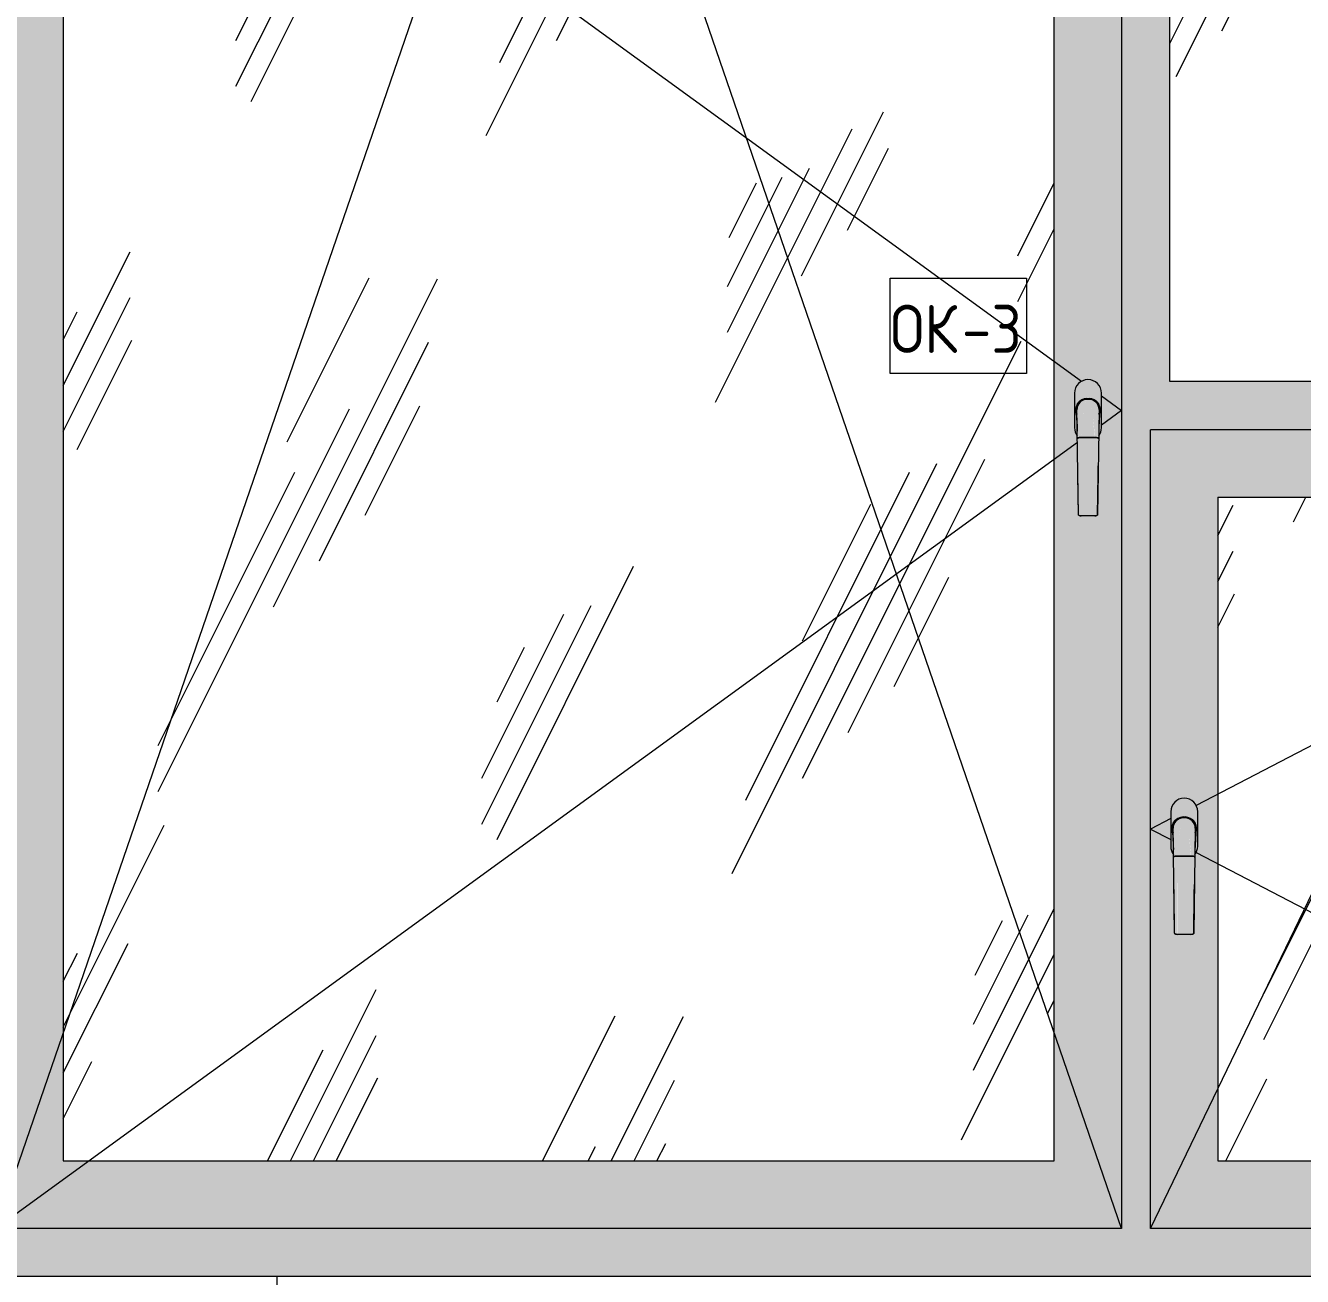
# Model space of a CAD drawing. Header units: millimetres. Extents: x 855 to 77750, y -1987 to 27400.
# Drawn here: x 69534 to 70862, y 5000 to 6300 of the extents above; entities that cross this region are included whole.
import ezdxf

# ---------------------------------------------------------------- set-up
doc = ezdxf.new("R2010")
doc.units = ezdxf.units.MM
for name, color, linetype, lineweight in [('A-GLAZ', 7, 'Continuous', 9), ('A-GLAZ-IDEN', 7, 'Continuous', 9), ('A-WALL-PATT', 7, 'Continuous', 9)]:
    doc.layers.add(name, color=color, linetype=linetype, lineweight=lineweight)
doc.styles.add('ISOCPEUR_4', font='isocpeur.ttf', dxfattribs={"width": 0.9, "height": 50})
pattern_1 = [(63.435, (-23418.73, 31.75), (-255.583, 766.747), [317.5, -190.5, 317.5, -190.5, -403.903]), (63.435, (-23418.73, 31.75), (-255.583, 766.747), [-1016, 127, -276.9]), (63.435, (-23434.6, 47.6), (-255.583, 766.747), [254, -317.5, 190.5, -190.5, -467.403]), (63.435, (-23434.6, 47.6), (-255.583, 766.747), [-952.5, 222.25, -245.15]), (63.435, (-23434.6, 95.25), (-255.583, 766.747), [190.5, -381, 127, -190.5, -530.903]), (63.435, (-23434.6, 95.25), (-255.583, 766.747), [-889, 285.75, -245.15]), (63.435, (-23387, 47.6), (-255.583, 766.747), [190.5, -381, 158.75, -6404.65]), (63.435, (-23339.36, 95.25), (-255.583, 766.747), [95.25, -476.25, 63.5, -6499.9]), (63.435, (-23418.73, 174.6), (-255.583, 766.747), [63.5, -476.25, 63.5, -254, -562.653]), (63.435, (-23418.73, 174.6), (-255.583, 766.747), [-857.25, 158.75, -403.9]), (63.435, (-23133, 127), (-255.583, 766.747), [317.5, -476.25, 381, -251.503]), (63.435, (-23133, 79.4), (-255.583, 766.747), [444.5, -317.5, 476.25, -188.003]), (63.435, (-23101.23, 95.25), (-255.583, 766.747), [508, -254, 381, -276.903]), (63.435, (-23053.6, 142.9), (-255.583, 766.747), [317.5, -444.5, 254, -403.903]), (63.435, (-23101.23, 238.1), (-255.583, 766.747), [158.75, -635, 190.5, -435.653]), (63.435, (-23006, 190.5), (-255.583, 766.747), [127, -635, 127, -530.903])]

# ---------------------------------------------------------------- blocks, each defined once
blk = doc.blocks.new('120_Окно_СКБ_2Ст - 120_Окно_СКБ_2Ст 2100х1800 _мал створка справа_-24235684-Развертка 1_04-3')
at = {"layer": 'A-GLAZ'}
h = blk.add_hatch(color=256, dxfattribs=at)
h.paths.add_polyline_path([(-23500, 5000), (-21400, 5000), (-21400, 6800), (-23075, 6800), (-23075, 6750), (-22280, 6750), (-22280, 5050), (-23450, 5050.1), (-23450, 6704), (-23500, 6704), (-23500, 5050.1)])
h.paths.add_polyline_path([(-21896.2, 5050), (-22250, 5050.1), (-22250, 5880), (-21450, 5880), (-21450, 5050), (-21720.1, 5050)])
h.paths.add_polyline_path([(-21475.7, 5930), (-22230, 5930), (-22230, 6730), (-21470, 6730), (-21470, 5930)])
h.paths.add_polyline_path([(-23450, 6730), (-23450, 6750), (-23385, 6750), (-23385, 6800), (-23500, 6800), (-23500, 6730), (-23466.4, 6730)])
h.paths.add_polyline_path([(-23305.2, 6750), (-23085, 6750), (-23085.1, 6800), (-23375, 6800), (-23375, 6750), (-23349.2, 6750)])
h = blk.add_hatch(color=256, dxfattribs=at)
h.paths.add_polyline_path([(-22280, 5050), (-22280, 6750), (-23075, 6750), (-23075, 6730), (-22490, 6730), (-22490, 6704), (-23450, 6704), (-23450, 5050), (-22350, 5050)])
h.paths.add_polyline_path([(-22776.8, 5120), (-23380, 5120), (-23380, 6680), (-22350, 6680), (-22350, 5120), (-22600.7, 5120)])
h.paths.add_polyline_path([(-22308, 5790.5), (-22324, 5790.8), (-22324.9, 5791.3), (-22325, 5791.6), (-22326.2, 5873.8), (-22327.1, 5875), (-22328.5, 5878.4), (-22329, 5882), (-22329, 5918), (-22328.5, 5921.6), (-22327.1, 5925), (-22324.9, 5927.9), (-22322, 5930.1), (-22317.9, 5931.6), (-22314.5, 5931.9), (-22311.4, 5931.5), (-22308, 5930.1), (-22305.1, 5927.9), (-22302.9, 5925), (-22301.5, 5921.6), (-22301, 5918), (-22301, 5882), (-22301.5, 5878.4), (-22302.9, 5875), (-22303.9, 5873.6), (-22304.3, 5850.4), (-22305.1, 5791.3), (-22306.1, 5790.7), (-22307.2, 5790.5)])
h.paths.add_polyline_path([(-23433.6, 6730), (-23385, 6730), (-23385, 6750), (-23450, 6750), (-23450, 6730), (-23437.3, 6730)])
h.paths.add_polyline_path([(-23122.9, 6730), (-23085, 6730), (-23085.1, 6750), (-23375, 6750), (-23375, 6730), (-23123.6, 6730)])
h = blk.add_hatch(dxfattribs=at)
h.set_pattern_fill('FP_50', color=256, style=0, pattern_type=2)
h.set_pattern_definition(pattern_1)
h.paths.add_polyline_path([(-22230, 5930), (-21470, 5930), (-21470, 6730), (-22230, 6730), (-22230, 6060.2)])
h = blk.add_hatch(dxfattribs=at)
h.set_pattern_fill('FP_50', color=256, style=0, pattern_type=2)
h.set_pattern_definition(pattern_1)
h.paths.add_polyline_path([(-23380, 5120), (-22350, 5120), (-22350, 6680), (-23380, 6680), (-23380, 5176.4)])
h = blk.add_hatch(color=256, dxfattribs=at)
h.paths.add_polyline_path([(-22327.1, 5900.3), (-22326.9, 5901.9), (-22327, 5900.8)])
h.paths.add_polyline_path([(-22326.1, 5873.6), (-22327, 5899.3), (-22327.1, 5903.7), (-22326.9, 5904), (-22326.6, 5904.4), (-22326.2, 5906.1), (-22325.5, 5907.3), (-22323.5, 5909.6), (-22323.4, 5909.2), (-22322.8, 5910), (-22322.7, 5910.2), (-22320.8, 5911.4), (-22318, 5912.2), (-22314, 5912.5), (-22310.3, 5911.8), (-22307.4, 5910.3), (-22305.2, 5908.2), (-22303.6, 5905.7), (-22303, 5903.8), (-22303.1, 5903.5), (-22302.7, 5902), (-22302.9, 5899.7), (-22303.5, 5888.4), (-22303.9, 5873.6), (-22302.9, 5875), (-22301.4, 5878.6), (-22301, 5883.4), (-22301, 5918), (-22301.5, 5921.6), (-22302.9, 5925), (-22305.1, 5927.9), (-22308, 5930.1), (-22311.4, 5931.5), (-22315, 5932), (-22318.6, 5931.5), (-22322, 5930.1), (-22324.9, 5927.9), (-22327.1, 5925), (-22328.5, 5921.6), (-22329, 5918), (-22329, 5882), (-22328.5, 5878.4), (-22327.1, 5875), (-22326.2, 5873.8)])
for points in [[(-22326, 5871.2), (-22325.5, 5871.6), (-22323, 5871.9), (-22322, 5871.9), (-22319.8, 5895.9), (-22318.9, 5902.4), (-22317.5, 5909.1), (-22316.6, 5912.4), (-22320, 5911.7), (-22322.1, 5910.7), (-22322.7, 5909.9), (-22322.8, 5909.7), (-22323.4, 5909.2), (-22323.7, 5909.4), (-22324.8, 5908.3), (-22326.2, 5906.1), (-22326.5, 5905.4), (-22326.6, 5904.3), (-22327.1, 5903.4), (-22327.1, 5900.3), (-22326.7, 5895.2), (-22326, 5871.2)], [(-22322, 5871.9), (-22308, 5871.9), (-22310.1, 5895.6), (-22311.3, 5903.8), (-22312.5, 5909.1), (-22314, 5912.5), (-22316.1, 5912.2), (-22317.1, 5910.2), (-22318, 5907.1), (-22319, 5902.1), (-22320.5, 5889.3), (-22321.9, 5872.8)], [(-22322, 5790.5), (-22322, 5871.9), (-22325.5, 5871.6), (-22326, 5871.1), (-22324.9, 5791.3), (-22324, 5790.8), (-22322.8, 5790.5)], [(-22322, 5790.5), (-22308, 5790.5), (-22308, 5871.9), (-22322, 5871.9), (-22322, 5790.5)], [(-22308, 5790.5), (-22305.9, 5790.8), (-22305.1, 5791.3), (-22305, 5791.6), (-22304.1, 5871.4), (-22305.7, 5871.8), (-22308, 5871.9), (-22308, 5797.5)], [(-22304, 5870.4), (-22304, 5870.8), (-22304, 5870.5)], [(-22226, 5436.2), (-22225.5, 5436.6), (-22223, 5436.9), (-22222, 5436.9), (-22219.8, 5460.9), (-22219, 5467.1), (-22217.5, 5474.1), (-22216, 5477.5), (-22219.7, 5476.8), (-22222.6, 5475.3), (-22222.7, 5474.9), (-22222.8, 5474.7), (-22223.4, 5474.2), (-22223.7, 5474.4), (-22224.8, 5473.3), (-22226.4, 5470.7), (-22226.5, 5470.4), (-22226.7, 5469.2), (-22227.1, 5468.7), (-22227.1, 5465.3), (-22226.7, 5460.2), (-22226, 5436.2)], [(-22208, 5436.9), (-22210.1, 5460.6), (-22211.3, 5468.8), (-22212.5, 5474.1), (-22214, 5477.5), (-22216, 5477.5), (-22217.1, 5475.2), (-22218, 5472.1), (-22219, 5467.1), (-22220.5, 5454.3), (-22222, 5436.9), (-22208.7, 5436.9)], [(-22222, 5355.5), (-22222, 5436.9), (-22225.5, 5436.6), (-22226, 5436.1), (-22224.9, 5356.3), (-22224, 5355.8), (-22222.8, 5355.5)], [(-22214.6, 5355.5), (-22208, 5355.5), (-22208, 5436.9), (-22222, 5436.9), (-22221.9, 5355.5), (-22215, 5355.5)], [(-22208, 5355.5), (-22205.9, 5355.8), (-22205.1, 5356.3), (-22205, 5356.6), (-22204.1, 5436.4), (-22205.7, 5436.8), (-22208, 5436.9), (-22208, 5362.5)], [(-22204, 5435.4), (-22204, 5435.5), (-22204, 5435.5)]]:
    blk.add_hatch(color=256, dxfattribs=at).paths.add_polyline_path(points)
h = blk.add_hatch(color=256, dxfattribs=at)
h.paths.add_polyline_path([(-22304, 5871.2), (-22303.1, 5897.5), (-22302.9, 5903), (-22303.1, 5903.5), (-22302.9, 5904), (-22304.7, 5907.6), (-22306.5, 5909.6), (-22309.2, 5911.4), (-22312, 5912.2), (-22313.9, 5912.4), (-22312.7, 5909.7), (-22312.5, 5909.1), (-22311, 5902.1), (-22309.5, 5889.8), (-22307.7, 5871.9), (-22304.5, 5871.6), (-22304.1, 5871.3)])
h.paths.add_polyline_path([(-22303.6, 5904.7), (-22304, 5905.7), (-22303.7, 5904.9)])
h = blk.add_hatch(color=256, dxfattribs=at)
h.paths.add_polyline_path([(-21632, 5050), (-21450, 5050.1), (-21450, 5880), (-22250, 5880), (-22250, 5050), (-21720.1, 5050)])
h.paths.add_polyline_path([(-22072.3, 5120), (-22180, 5120), (-22180, 5810), (-21520, 5810), (-21520, 5120), (-21896.2, 5120)])
h.paths.add_polyline_path([(-22218.6, 5355.5), (-22224, 5355.8), (-22224.9, 5356.3), (-22225, 5356.6), (-22226.2, 5438.8), (-22227.1, 5440), (-22228.5, 5443.4), (-22229, 5447), (-22229, 5483), (-22228.5, 5486.6), (-22226.4, 5490.9), (-22224.9, 5492.9), (-22222, 5495.1), (-22218.6, 5496.5), (-22215, 5497), (-22211.4, 5496.5), (-22208, 5495.1), (-22204.4, 5492), (-22202.9, 5490), (-22201.5, 5486.6), (-22201, 5483), (-22201, 5447), (-22201.5, 5443.4), (-22202.9, 5440), (-22203.9, 5438.6), (-22204.3, 5415.4), (-22205.1, 5356.3), (-22206.1, 5355.7), (-22208, 5355.5), (-22215, 5355.5)])
h = blk.add_hatch(dxfattribs=at)
h.set_pattern_fill('FP_50', color=256, style=0, pattern_type=2)
h.set_pattern_definition(pattern_1)
h.paths.add_polyline_path([(-21896.2, 5120), (-21520, 5120), (-21520, 5810), (-22180, 5810), (-22180, 5120), (-22072.3, 5120)])
h = blk.add_hatch(color=256, dxfattribs=at)
h.paths.add_polyline_path([(-22227.1, 5465.3), (-22226.9, 5466.9), (-22227, 5465.8)])
h.paths.add_polyline_path([(-22226.1, 5438.6), (-22227, 5464.3), (-22227.1, 5468.7), (-22226.9, 5469), (-22226.6, 5469.4), (-22226.2, 5471.1), (-22225.5, 5472.3), (-22223.5, 5474.6), (-22223.4, 5474.2), (-22222.8, 5475), (-22222.7, 5475.2), (-22220.8, 5476.4), (-22218, 5477.2), (-22214, 5477.5), (-22210.5, 5476.9), (-22207.4, 5475.3), (-22205.2, 5473.2), (-22203.6, 5470.7), (-22203, 5468.8), (-22203.1, 5468.5), (-22202.7, 5467), (-22202.9, 5464.7), (-22203.5, 5454.3), (-22203.9, 5438.6), (-22202.9, 5440), (-22201.4, 5443.6), (-22201, 5448.4), (-22201, 5483), (-22201.5, 5486.6), (-22202.9, 5490), (-22205.1, 5492.9), (-22209, 5495.5), (-22211.4, 5496.5), (-22215, 5497), (-22218.6, 5496.5), (-22222, 5495.1), (-22225.6, 5492), (-22227.1, 5490), (-22228.5, 5486.6), (-22229, 5483), (-22229, 5447), (-22228.5, 5443.4), (-22226.4, 5439.1), (-22226.2, 5438.8)])
h = blk.add_hatch(color=256, dxfattribs=at)
h.paths.add_polyline_path([(-22204, 5436.2), (-22203.1, 5462.5), (-22202.9, 5468), (-22203.1, 5468.5), (-22202.9, 5469), (-22204.7, 5472.6), (-22206.5, 5474.6), (-22209, 5476.3), (-22212, 5477.2), (-22213.9, 5477.4), (-22212.7, 5474.7), (-22212.5, 5474.1), (-22211, 5467.1), (-22209.5, 5454.8), (-22207.7, 5436.9), (-22204.5, 5436.6), (-22204.1, 5436.3)])
h.paths.add_polyline_path([(-22203.6, 5469.7), (-22204, 5470.7), (-22203.7, 5469.9)])
for p, q in [((-22280, 6750), (-22280, 5050)), ((-22230, 5930), (-22230, 6730)), ((-23450, 5050), (-22880.8, 6704)), ((-23386.6, 6704), (-22321.7, 5930.3)), ((-22280, 5050), (-22849.2, 6704)), ((-23380, 6680), (-23380, 5120)), ((-22350, 5120), (-22350, 6680)), ((-21470, 5930), (-22230, 5930)), ((-22329, 5918), (-22329, 5882)), ((-22329, 5918), (-22329, 5882)), ((-22316.1, 5912.5), (-22313.9, 5912.5)), ((-22316, 5912.5), (-22314, 5912.5)), ((-22314, 5911.5), (-22316, 5911.5)), ((-22301, 5882), (-22301, 5918)), ((-22301, 5882), (-22301, 5918)), ((-22301, 5915.3), (-22280, 5900)), ((-22327.5, 5899), (-22327.5, 5901)), ((-22325, 5791.6), (-22326.5, 5900.8)), ((-22303.5, 5901), (-22305, 5791.6)), ((-22302.5, 5901), (-22302.5, 5899)), ((-22280, 5900), (-22301, 5884.7)), ((-22250, 5050), (-22250, 5880)), ((-21450, 5880), (-22250, 5880)), ((-22250, 5050), (-21850, 5880)), ((-21450, 5880), (-22202.7, 5489.5)), ((-22325.9, 5866.6), (-23450, 5050)), ((-22326, 5871.2), (-22326, 5870.5)), ((-22326, 5870.5), (-22326, 5871.2)), ((-22326, 5870.5), (-22326, 5870.5)), ((-22324, 5871.8), (-22323, 5871.9)), ((-22323, 5871.9), (-22322, 5871.9)), ((-22308, 5871.9), (-22322, 5871.9)), ((-22322, 5871.9), (-22308, 5871.9)), ((-22308, 5871.9), (-22307, 5871.9)), ((-22307, 5871.9), (-22306, 5871.8)), ((-22304, 5870.5), (-22304, 5871.2)), ((-22304, 5871.2), (-22304, 5870.5)), ((-22180, 5810), (-22180, 5120)), ((-22180, 5810), (-21520, 5810)), ((-22308, 5790.5), (-22322, 5790.5)), ((-22308, 5790.5), (-22322, 5790.5)), ((-22229, 5483), (-22229, 5447)), ((-22229, 5483), (-22229, 5447)), ((-22201, 5447), (-22201, 5483)), ((-22201, 5447), (-22201, 5483)), ((-22229, 5475.9), (-22250, 5465)), ((-22216.1, 5477.5), (-22213.9, 5477.5)), ((-22216, 5477.5), (-22214, 5477.5)), ((-22214, 5476.5), (-22216, 5476.5)), ((-22250, 5465), (-22229, 5454.1)), ((-22227.5, 5464), (-22227.5, 5466)), ((-22225, 5356.6), (-22226.5, 5465.8)), ((-22203.5, 5466), (-22205, 5356.6)), ((-22202.5, 5466), (-22202.5, 5464)), ((-22226, 5436.2), (-22226, 5435.5)), ((-22226, 5435.5), (-22226, 5436.2)), ((-22226, 5435.5), (-22226, 5435.5)), ((-22224, 5436.8), (-22223, 5436.9)), ((-22223, 5436.9), (-22222, 5436.9)), ((-22208, 5436.9), (-22222, 5436.9)), ((-22222, 5436.9), (-22208, 5436.9)), ((-22208, 5436.9), (-22207, 5436.9)), ((-22207, 5436.9), (-22206, 5436.8)), ((-22204, 5435.5), (-22204, 5436.2)), ((-22204, 5436.2), (-22204, 5435.5)), ((-22202.7, 5440.5), (-21450, 5050)), ((-22208, 5355.5), (-22222, 5355.5)), ((-22208, 5355.5), (-22222, 5355.5)), ((-23380, 5120), (-22350, 5120)), ((-22180, 5120), (-21520, 5120)), ((-22280, 5050), (-23450, 5050)), ((-21450, 5050), (-22250, 5050)), ((-21859, 5000), (-23500, 5000))]:
    blk.add_line(p, q, dxfattribs=at)
at = {"layer": 'A-GLAZ', "flags": 128}
for points in [[(-22327.5, 5901), (-22327.1, 5904), (-22326, 5906.7), (-22324.1, 5909.1), (-22321.7, 5911), (-22319, 5912.1), (-22316, 5912.5)], [(-22314, 5912.5), (-22311, 5912.1), (-22308.3, 5911), (-22305.9, 5909.1), (-22304, 5906.7), (-22302.9, 5904), (-22302.5, 5901)], [(-22326.8, 5895.2), (-22327.1, 5896), (-22327.5, 5899)], [(-22327.1, 5896.2), (-22327, 5895.5), (-22326.6, 5889.4), (-22326.3, 5882.4), (-22326.2, 5878.6)], [(-22302.9, 5896.2), (-22303, 5895.5), (-22303.4, 5889.4), (-22303.7, 5882.4), (-22303.8, 5878.6)], [(-22302.5, 5899), (-22302.9, 5896), (-22303.2, 5895.2)], [(-22322, 5871.9), (-22323, 5871.9), (-22324, 5871.8), (-22324.8, 5871.7), (-22325.5, 5871.6), (-22325.9, 5871.4), (-22326, 5871.2)], [(-22326, 5871.2), (-22325.9, 5871.4), (-22325.5, 5871.6)], [(-22325.5, 5871.6), (-22324.8, 5871.7), (-22324, 5871.8)], [(-22304, 5871.2), (-22304.1, 5871.4), (-22304.5, 5871.6), (-22305.2, 5871.7), (-22306, 5871.8), (-22307, 5871.9), (-22308, 5871.9)], [(-22306, 5871.8), (-22305.2, 5871.7), (-22304.5, 5871.6)], [(-22304.5, 5871.6), (-22304.1, 5871.4), (-22304, 5871.2)], [(-22325, 5791.6), (-22325.5, 5832.7), (-22325.7, 5842.5)], [(-22305, 5791.6), (-22304.5, 5832.7), (-22304.3, 5842.5)], [(-22322, 5790.5), (-22322.8, 5790.5), (-22323.5, 5790.6), (-22324.1, 5790.8), (-22324.6, 5791), (-22324.9, 5791.3), (-22325, 5791.6)], [(-22305, 5791.6), (-22305.1, 5791.3), (-22305.4, 5791), (-22305.9, 5790.8), (-22306.5, 5790.6), (-22307.2, 5790.5), (-22308, 5790.5)], [(-22227.5, 5466), (-22227.1, 5469), (-22226, 5471.7), (-22224.1, 5474.1), (-22221.7, 5476), (-22219, 5477.1), (-22216, 5477.5)], [(-22214, 5477.5), (-22211, 5477.1), (-22208.3, 5476), (-22205.9, 5474.1), (-22204, 5471.7), (-22202.9, 5469), (-22202.5, 5466)], [(-22226.9, 5460.5), (-22227.1, 5461), (-22227.5, 5464)], [(-22227.1, 5461.2), (-22227, 5460.5), (-22226.6, 5454.4), (-22226.3, 5447.4), (-22226.2, 5443.6)], [(-22202.9, 5461.2), (-22203, 5460.5), (-22203.4, 5454.4), (-22203.7, 5447.4), (-22203.8, 5443.6)], [(-22202.5, 5464), (-22202.9, 5461), (-22203.1, 5460.5)], [(-22222, 5436.9), (-22223, 5436.9), (-22224, 5436.8), (-22224.8, 5436.7), (-22225.5, 5436.6), (-22225.9, 5436.4), (-22226, 5436.2)], [(-22226, 5436.2), (-22225.9, 5436.4), (-22225.5, 5436.6)], [(-22225.5, 5436.6), (-22224.8, 5436.7), (-22224, 5436.8)], [(-22204, 5436.2), (-22204.1, 5436.4), (-22204.5, 5436.6), (-22205.2, 5436.7), (-22206, 5436.8), (-22207, 5436.9), (-22208, 5436.9)], [(-22206, 5436.8), (-22205.2, 5436.7), (-22204.5, 5436.6), (-22204.1, 5436.4), (-22204, 5436.2)], [(-22225, 5356.6), (-22225.5, 5397.7), (-22225.7, 5407.5)], [(-22205, 5356.6), (-22204.5, 5397.7), (-22204.3, 5407.5)], [(-22222, 5355.5), (-22222.8, 5355.5), (-22223.5, 5355.6), (-22224.1, 5355.8), (-22224.6, 5356), (-22224.9, 5356.3), (-22225, 5356.6)], [(-22205, 5356.6), (-22205.1, 5356.3), (-22205.4, 5356), (-22205.9, 5355.8), (-22206.5, 5355.6), (-22207.2, 5355.5), (-22208, 5355.5)]]:
    blk.add_lwpolyline(points, dxfattribs=at)
at = {"layer": 'A-GLAZ'}
for centre, radius, start, end in [((-22315, 5918), 14, 0, 180), ((-22315, 5918), 14, 0, 180), ((-22316, 5901), 11.5, 90.2744, 204.8614), ((-22316, 5901), 10.5, 90.2744, 181.3109), ((-22314, 5901), 10.5, 0.0023, 89.7256), ((-22314, 5901), 11.5, 335.1322, 89.7256), ((-22315, 5882), 14, 180, 217.3919), ((-22315, 5882), 14, 180, 217.174), ((-22315, 5882), 14, 322.6053, 0), ((-22315, 5882), 14, 322.826, 0), ((-22215, 5483), 14, 0, 180), ((-22215, 5483), 14, 0, 180), ((-22216, 5466), 11.5, 90.2744, 204.8614), ((-22216, 5466), 10.5, 90.2744, 181.3109), ((-22214, 5466), 10.5, 0.0023, 89.7256), ((-22214, 5466), 11.5, 335.1322, 89.7256), ((-22215, 5447), 14, 180, 217.3919), ((-22215, 5447), 14, 180, 217.174), ((-22215, 5447), 14, 322.6053, 0), ((-22215, 5447), 14, 322.826, 0)]:
    blk.add_arc(centre, radius, start, end, dxfattribs=at)
for centre, start_param, end_param in [((-22322, 5791.6), 3.142903, 4.711079), ((-22308, 5791.6), 4.713699, 6.278048), ((-22222, 5356.6), 3.142903, 4.711079), ((-22208, 5356.6), 4.713699, 6.278048)]:
    blk.add_ellipse(centre, major_axis=(3, 0), ratio=0.374607, start_param=start_param, end_param=end_param, dxfattribs=at)

msp = doc.modelspace()

# ---------------------------------------------------------------- hatches: boundary and pattern name
at = {"layer": 'A-WALL-PATT'}
h = msp.add_hatch(dxfattribs=at)
h.set_pattern_fill('FP_53', color=256, style=0, pattern_type=2)
h.set_pattern_definition([(0, (72394.7, 4200), (0, 3050), []), (90, (72394.7, 4200), (-1300, 8e-14), [])])
h.paths.add_polyline_path([(66613.7, 4200), (71094.7, 4200), (71094.7, 4205), (70983.7, 4205), (70983.7, 4255), (71094.7, 4255), (71094.7, 5000), (69453.7, 5000), (69453.7, 6300), (67840.9, 6300), (67836.6, 6282.7), (67826.4, 6267.9), (67811.6, 6258.7), (67792.6, 6255.7), (67772, 6258.7), (67756, 6267.8), (67745, 6282.6), (67740.4, 6300), (66756.2, 6300), (66652.6, 5020.8), (66613.7, 5020.8), (66613.7, 4260.6)])
h.paths.add_polyline_path([(72394.7, 4200), (72513.7, 4200), (72513.7, 6300), (72394.7, 6300), (72394.7, 4600), (72430.9, 4464.8), (72394.7, 4464.8), (72394.7, 4229.5)])
h.paths.add_polyline_path([(68591.7, 4205), (68183.7, 4205), (68183.7, 4255), (68683.7, 4255), (68683.7, 4205)])
h.paths.add_polyline_path([(68883.7, 4205), (68883.7, 4255), (69383.7, 4255), (69383.7, 4205), (68943.9, 4205)])
h.paths.add_polyline_path([(70783.7, 4205), (70283.7, 4205), (70283.7, 4255), (70783.7, 4255)])
h.paths.add_polyline_path([(67887.2, 4205), (67483.7, 4205), (67483.7, 4255), (67983.7, 4255), (67983.7, 4205)])
h.paths.add_polyline_path([(68890, 5030), (68858.6, 5030), (68858.6, 5088.9), (68697.7, 5088.9), (68697.7, 5030), (68666.3, 5030), (68666.3, 5120.3), (68685.9, 5120.3), (68699.6, 5148.7), (68709.5, 5188.8), (68715.3, 5240.4), (68717.3, 5308.6), (68717.3, 5340), (68866.4, 5340), (68866.4, 5120.3), (68890, 5120.3), (68890, 5050.1)])
h.paths.add_polyline_path([(68088.5, 5084.9), (68052.1, 5089.1), (68023.2, 5101.4), (68001, 5121.6), (67984.9, 5149.2), (67975, 5181.6), (67971.7, 5216.4), (67975.4, 5252.9), (67986.6, 5284.6), (68004.6, 5310.2), (68028.9, 5328.8), (68057.7, 5340.1), (68089.2, 5343.9), (68123.6, 5339), (68152.1, 5324.4), (68173.7, 5300.8), (68187.6, 5269.3), (68156.2, 5261.8), (68145.3, 5284.7), (68130.4, 5300.4), (68111.4, 5309.5), (68088, 5312.5), (68061, 5309.2), (68038.9, 5299.1), (68022.1, 5283.4), (68011.1, 5263.1), (68005.1, 5240.1), (68003.1, 5216.3), (68005.5, 5187.4), (68012.6, 5162.3), (68024.7, 5142.1), (68042.1, 5127.8), (68063.3, 5119.1), (68085.4, 5116.3), (68111.6, 5120.2), (68133.4, 5131.9), (68149.9, 5151.2), (68160.1, 5178.1), (68191.5, 5170), (68177, 5133.5), (68154.3, 5106.7), (68124.4, 5090.4), (68111.6, 5088.4)])
h.paths.add_polyline_path([(68237.2, 5084.9), (68211.1, 5088.9), (68215, 5120.3), (68230, 5116.3), (68240.7, 5118.4), (68248.2, 5124.8), (68252.8, 5138.9), (68254.3, 5164.5), (68254.3, 5340), (68407.3, 5340), (68407.3, 5088.9), (68375.9, 5088.9), (68375.9, 5308.6), (68285.7, 5308.6), (68285.7, 5180.5), (68282, 5123.3), (68276.4, 5107.1), (68266.7, 5095), (68253.5, 5087.5), (68239.4, 5085.3)])
h.paths.add_polyline_path([(67837.4, 5084.9), (67801, 5089.1), (67772.1, 5101.4), (67749.9, 5121.6), (67733.7, 5149.2), (67723.9, 5181.6), (67720.6, 5216.4), (67724.3, 5252.9), (67735.5, 5284.6), (67753.5, 5310.2), (67777.7, 5328.8), (67806.5, 5340.1), (67838.1, 5343.9), (67872.5, 5339), (67900.9, 5324.4), (67922.5, 5300.8), (67936.4, 5269.3), (67905, 5261.8), (67894.1, 5284.7), (67879.3, 5300.4), (67860.2, 5309.5), (67836.8, 5312.5), (67809.9, 5309.2), (67787.7, 5299.1), (67770.9, 5283.4), (67760, 5263.1), (67754, 5240.1), (67752, 5216.3), (67754.4, 5187.4), (67761.5, 5162.3), (67773.6, 5142.1), (67790.9, 5127.8), (67811.8, 5119.2), (67834.3, 5116.3), (67860.5, 5120.2), (67882.3, 5131.9), (67898.8, 5151.2), (67908.9, 5178.1), (67940.3, 5170), (67925.9, 5133.5), (67903.1, 5106.7), (67873.3, 5090.4), (67860.5, 5088.4)])
h.paths.add_polyline_path([(68973.2, 5084.9), (68944.9, 5088.9), (68944.9, 5116.3), (68969.6, 5116.3), (68979.5, 5118.1), (68987.9, 5123.3), (68996.1, 5134.8), (69004.9, 5155.1), (68911.5, 5340), (68946.3, 5340), (69021.4, 5191.3), (69089, 5340), (69123.4, 5340), (69018.1, 5123.3), (69013.7, 5114), (69002.2, 5096.3), (68989.9, 5087.8), (68979.5, 5086)])
h.paths.add_polyline_path([(67514.9, 5088.9), (67481.2, 5088.9), (67481.2, 5340), (67512.6, 5340), (67512.6, 5141.1), (67644.1, 5340), (67677.4, 5340), (67677.4, 5088.9), (67646, 5088.9), (67646, 5287.2), (67534.9, 5119.2)])
h.paths.add_polyline_path([(68646.7, 5088.9), (68462.2, 5088.9), (68462.2, 5340), (68642.7, 5340), (68642.7, 5308.6), (68493.6, 5308.6), (68493.6, 5234), (68634.9, 5234), (68634.9, 5202.7), (68493.6, 5202.7), (68493.6, 5120.3), (68646.7, 5120.3)])
h.paths.add_polyline_path([(69184.3, 5088.9), (69152.9, 5088.9), (69152.9, 5340), (69184.3, 5340), (69184.3, 5141.1), (69315.7, 5340), (69349.1, 5340), (69349.1, 5088.9), (69317.7, 5088.9), (69317.7, 5287.2), (69186.5, 5088.9)])
h.paths.add_polyline_path([(68835, 5120.3), (68835, 5308.6), (68748.7, 5308.6), (68748.7, 5296), (68742.3, 5210), (68732.9, 5160.2), (68717.3, 5120.3), (68742.3, 5120.3)])
h.paths.add_polyline_path([(69252.9, 5355.7), (69232.3, 5358.7), (69216.3, 5367.8), (69205.4, 5382.6), (69200, 5402.8), (69223.5, 5402.8), (69226.8, 5392.4), (69232.3, 5385.1), (69240.4, 5380.7), (69250.1, 5379.2), (69261.4, 5380.7), (69269.6, 5384.9), (69275.1, 5392.2), (69278.4, 5402.8), (69302, 5402.8), (69296.9, 5382.7), (69286.8, 5367.9), (69271.9, 5358.7), (69261.4, 5357.1)])
h.paths.add_polyline_path([(67240.9, 5534.9), (67212.6, 5538.9), (67212.6, 5566.3), (67237.3, 5566.3), (67247.2, 5568.1), (67255.6, 5573.3), (67263.7, 5584.8), (67272.6, 5605.1), (67179.2, 5790), (67214, 5790), (67289.1, 5641.3), (67356.7, 5790), (67391.1, 5790), (67285.8, 5573.3), (67281.4, 5564), (67269.9, 5546.3), (67257.6, 5537.8), (67247.2, 5536)])
h.paths.add_polyline_path([(68008.3, 5534.9), (67971.8, 5539.1), (67942.9, 5551.4), (67920.8, 5571.6), (67904.6, 5599.2), (67894.7, 5631.6), (67891.5, 5666.4), (67895.2, 5702.9), (67906.3, 5734.6), (67924.9, 5760.6), (67948.6, 5778.8), (67977.4, 5790.1), (68008.9, 5793.9), (68043.4, 5789), (68071.8, 5774.4), (68093.4, 5750.8), (68107.3, 5719.3), (68075.9, 5711.8), (68065, 5734.7), (68050.1, 5750.4), (68031.1, 5759.5), (68007.7, 5762.5), (67980.7, 5759.2), (67958.6, 5749.1), (67941.8, 5733.4), (67930.9, 5713.1), (67924.9, 5690.1), (67922.9, 5666.3), (67925.2, 5637.4), (67932.3, 5612.3), (67944.4, 5592.1), (67961.8, 5577.8), (67982.7, 5569.2), (68005.1, 5566.3), (68031.3, 5570.2), (68053.2, 5581.9), (68069.7, 5601.2), (68079.8, 5628.1), (68111.2, 5620), (68096.7, 5583.5), (68074, 5556.7), (68044.1, 5540.4), (68031.3, 5538.4)])
h.paths.add_polyline_path([(67848.3, 5538.9), (67816.9, 5538.9), (67816.9, 5737.2), (67685.7, 5538.9), (67652.1, 5538.9), (67652.1, 5790), (67683.5, 5790), (67683.5, 5591.1), (67814.9, 5790), (67848.3, 5790), (67848.3, 5555.2)])
h.paths.add_polyline_path([(68239.4, 5538.9), (68154.4, 5538.9), (68154.4, 5790), (68185.8, 5790), (68185.8, 5684), (68247.3, 5683.9), (68280, 5681.6), (68304.6, 5673.9), (68320.1, 5662.6), (68330.7, 5647.4), (68336.8, 5630.2), (68338.8, 5612.5), (68334, 5584.9), (68319.4, 5561), (68307.7, 5551.3), (68291.7, 5544.4), (68271.6, 5540.2), (68247.3, 5538.9)])
h.paths.add_polyline_path([(67565.8, 5538.9), (67565.8, 5639.4), (67524.1, 5625.8), (67488, 5621.3), (67463.5, 5624.4), (67442.1, 5633.7), (67425.5, 5647.8), (67415.5, 5665.2), (67410.5, 5687.2), (67408.8, 5719.4), (67408.8, 5790), (67440.2, 5790), (67440.2, 5719.4), (67444, 5685.5), (67448.7, 5673.8), (67455.3, 5665.6), (67471.9, 5655.9), (67491.5, 5652.7), (67527.7, 5656.6), (67565.8, 5668.2), (67565.8, 5790), (67597.2, 5790), (67597.2, 5538.9)])
h.paths.add_polyline_path([(68244.6, 5570.3), (68247.3, 5570.3), (68278.2, 5573.4), (68296.1, 5582.7), (68304.6, 5596.4), (68307.4, 5612.6), (68305.4, 5625.8), (68299.2, 5636.8), (68289.6, 5645.1), (68277.3, 5649.7), (68230.8, 5652.7), (68185.8, 5652.7), (68185.8, 5570.3), (68239.4, 5570.3)])
h.paths.add_polyline_path([(67888.7, 5988.9), (67857.3, 5988.9), (67857.3, 6187.2), (67726.2, 5988.9), (67692.5, 5988.9), (67692.5, 6240), (67723.9, 6240), (67723.9, 6041.1), (67855.4, 6240), (67888.7, 6240), (67888.7, 6060.2)])
h.paths.add_polyline_path([(67029.4, 5988.9), (66998, 5988.9), (66998, 6240), (67029.4, 6240), (67029.4, 6041.1), (67160.8, 6240), (67194.2, 6240), (67194.2, 5988.9), (67162.8, 5988.9), (67162.8, 6187.2), (67031.6, 5988.9)])
h.paths.add_polyline_path([(67311.9, 5988.9), (67311.9, 6208.6), (67229.5, 6208.6), (67229.5, 6240), (67425.7, 6240), (67425.7, 6208.6), (67343.3, 6208.6), (67343.3, 5988.9)])
h.paths.add_polyline_path([(67431.8, 5988.9), (67532, 6240), (67558.7, 6240), (67659, 5988.9), (67625.8, 5988.9), (67597.1, 6067.3), (67493.6, 6067.3), (67464.9, 5988.9)])
h.paths.add_polyline_path([(66911.6, 5988.9), (66911.6, 6089.4), (66870, 6075.8), (66833.9, 6071.3), (66809.4, 6074.4), (66788, 6083.7), (66771.4, 6097.8), (66761.4, 6115.2), (66756.3, 6137.2), (66754.7, 6169.4), (66754.7, 6240), (66786.1, 6240), (66786.1, 6169.4), (66789.8, 6135.5), (66794.5, 6123.8), (66801.1, 6115.6), (66817.7, 6105.9), (66837.4, 6102.7), (66873.6, 6106.6), (66911.6, 6118.2), (66911.6, 6240), (66943, 6240), (66943, 5988.9)])
h.paths.add_polyline_path([(67505.1, 6098.7), (67585.6, 6098.7), (67545.3, 6208.6), (67529.7, 6165.9)])
h.paths.add_polyline_path([(67789.8, 6279.2), (67801.1, 6280.7), (67809.3, 6284.9), (67814.8, 6292.2), (67817.2, 6300), (67764, 6300), (67766.5, 6292.4), (67772, 6285.1), (67780.1, 6280.7)])

# ---------------------------------------------------------------- linework, layer by layer
at = {"layer": 'A-GLAZ-IDEN', "flags": 128}
msp.add_lwpolyline([(70433.2, 6037.5), (70574.7, 6037.5), (70574.7, 5938.3), (70433.2, 5938.3)], close=True, dxfattribs=at)

# ---------------------------------------------------------------- block references
at = {"layer": 'A-GLAZ'}
msp.add_blockref('120_Окно_СКБ_2Ст - 120_Окно_СКБ_2Ст 2100х1800 _мал створка справа_-24235684-Развертка 1_04-3', (92953.7, 0), dxfattribs=at)

# ---------------------------------------------------------------- texts
at = {"layer": 'A-GLAZ-IDEN', "char_height": 50, "attachment_point": 1, "style": 'ISOCPEUR_4'}
for s, insert, width in [('ОК', (70433.2, 6009.8), 90.19), ('-3', (70507.6, 6009.8), 79.367)]:
    msp.add_mtext(s, dxfattribs=dict(at, insert=insert, width=width))

doc.saveas('drawing.dxf')
